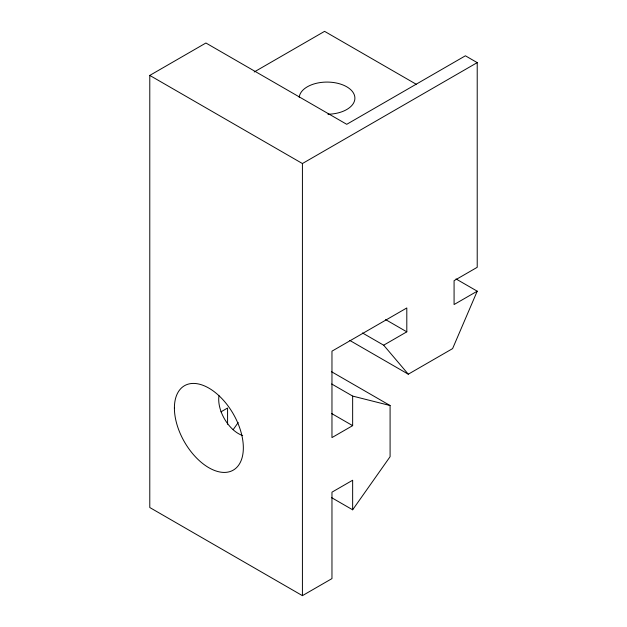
<?xml version="1.0" encoding="UTF-8"?>
<svg xmlns="http://www.w3.org/2000/svg" width="627" height="627" viewBox="0 0 627 627"><rect width="100%" height="100%" fill="white"/><g stroke="black" fill="none" stroke-linecap="round" stroke-linejoin="round"><path stroke-width="0.94" d="M456.017 278.944L477.218 291.187L452.6 348.612L408.287 374.194L349.772 340.414M233.166 429.667L238.197 422.527M331.683 497.697L352.648 509.798L390.088 456.699L390.088 405.528L331.393 371.639M352.648 509.798L352.648 480.235L331.965 492.171L331.965 578.596L302.418 595.65L149.782 507.525L149.782 75.412L205.915 43.004L346.739 124.311L465.399 55.795L477.218 62.622L477.218 267.306L454.081 280.669L454.081 304.542L477.218 291.187M254.225 71.964L324.582 31.35L416.203 84.245M149.782 75.412L302.418 163.537L477.218 62.622M220.963 411.845L227.577 408.028L227.577 424.236M362.469 332.961L383.669 345.195L406.805 331.832L406.805 307.959L331.965 351.167L331.965 437.591L352.648 425.647L352.648 396.084L331.683 383.983M352.648 396.084L390.088 405.528M385.605 319.598L406.805 331.832M331.683 413.546L352.648 425.647M383.669 345.195L408.287 374.194M302.418 163.537L302.418 595.65M299.228 97.318A27.854 16.083 0 0 1 327.709 82.082A27.854 16.083 0 0 1 354.898 98.086A27.854 16.083 0 0 1 327.945 114.232M242.68 435.53A27.854 16.083 60 0 1 219.011 395.715M174.4 408.02A48.741 28.144 60 0 0 226.104 472.343A48.741 28.144 60 0 0 226.104 403.404A48.741 28.144 60 0 0 174.4 408.02"/></g></svg>
